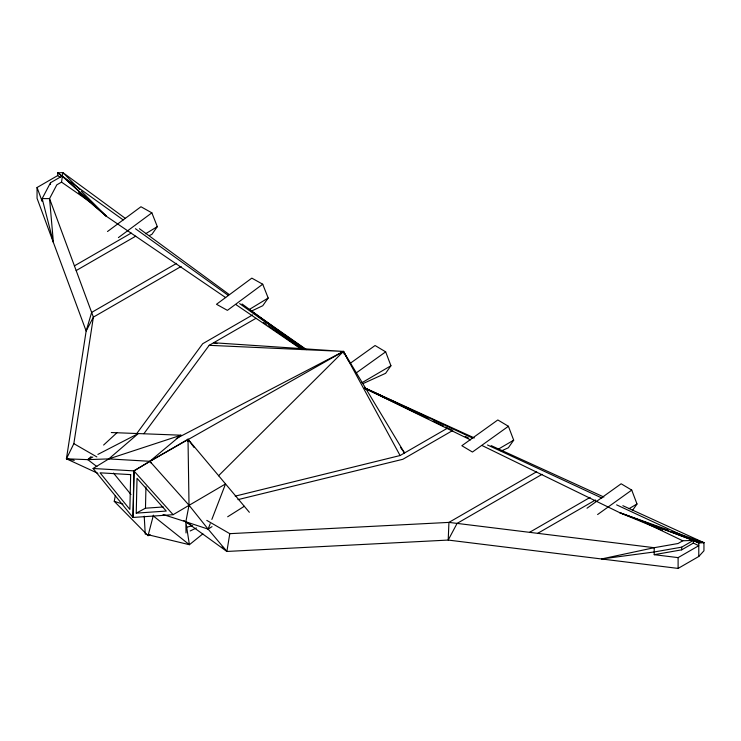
<?xml version="1.0" encoding="UTF-8"?>
<svg xmlns="http://www.w3.org/2000/svg" width="741" height="741" viewBox="0 0 741 741"><rect width="100%" height="100%" fill="white"/><g stroke="black" fill="none" stroke-linecap="round" stroke-linejoin="round"><path stroke-width="1.11" d="M211.852 519.432L225.533 483.938L173.107 514.689L132.945 517.468L133.908 470.776L188.01 439.246L249.356 512.3M133.065 517.459L134.112 470.896L149.821 461.3L343.472 351.429L404.54 452.964L400.492 447.416M136.242 513.133L137.029 478.297L166.28 511.058L136.242 513.133L145.477 508.196L163.279 506.964M145.477 508.196L145.958 486.846M187.936 441.553L188.01 439.246L194.133 447.564M225.653 297.586L106.371 216.27L62.207 175.988L50.499 182.749L42.154 198.597L53.417 242.539L49.545 198.625L56.807 184.842L61.531 182.119L62.892 172.588L57.724 172.875L57.724 175.571L60.419 177.442M97.877 473.323L66.421 458.818L86.151 331.032L91.643 312.415L176.617 263.351M74.248 460.365L66.421 458.818L73.85 443.646L93.385 317.12L49.545 198.625L42.154 198.597L42.154 201.302L37.05 187.51L57.724 175.571M622.848 505.695L703.95 542.699L703.95 550.795L698.782 556.482L678.108 568.412L448.212 540.069L226.885 551.452L229.793 533.668L206.795 520.395M150.053 534.52L148.061 535.678L114.244 501.324L115.29 495.794M148.061 535.678L153.415 515.162M163.048 514.504L185.843 521.794L226.885 551.452L208.119 529.111L210.194 523.73M350.178 363.359L375.076 345.519L385.663 351.845L390.933 365.739L385.626 373.307L363.025 383.597M508.409 426.279L472.443 452.038L461.856 445.721L497.822 419.952L508.409 426.279L513.68 440.173L508.372 447.74L501.175 451.019M632.36 510.623L637.001 503.991L631.73 490.097L621.143 483.78L587.02 508.215M107.501 231.516L140.957 206.748L151.859 212.843L157.324 226.635L151.896 234.351L149.812 235.332M262.722 284.22L227.404 310.359L216.502 304.273L251.82 278.134L262.722 284.22L268.186 298.021L262.759 305.727L251.329 311.146M136.659 433.689L202.691 343.731L252.635 314.897M143.911 433.67L209.194 345.315L255.849 318.38M218.512 475.787L343.472 351.429L400.094 455.53L447.731 428.029L445.656 427.029M66.421 458.818L87.771 459.633L91.106 456.558M103.61 445.045L116.948 432.753M132.945 517.468L93.097 468.488L108.797 458.901L138.298 433.568L97.877 454.418M111.326 432.54L180.999 435.199L149.821 461.3L108.797 458.901L87.771 459.633L96.876 466.561M202.867 533.844L189.4 544.709L145.245 534.048L144.217 516.171M118.403 237.602L151.859 212.843M356.152 372.973L385.663 351.845M597.607 514.541L631.73 490.097M188.01 439.246L189.02 505.223L185.843 521.794L208.119 529.111L212.028 526.638M227.672 516.773L244.298 506.279M145.551 233.786L157.324 226.635M249.55 309.33L268.186 298.021M361.969 382.699L390.933 365.739M497.702 449.528L513.68 440.173M629.016 508.669L637.001 503.991M74.424 265.862L131.222 233.072M76.166 270.567L135.714 236.184M181.11 266.473L93.385 317.12L86.151 331.032L37.05 198.301L37.05 187.51M536.66 471.748L448.935 522.396L229.793 533.668M542.06 474.342L457.086 523.405L448.212 540.069L448.935 522.396L654.183 547.701L678.043 543.514L682.767 540.791L693.381 540.393L703.95 542.699L698.782 542.986L616.605 504.862M529.565 532.334L590.105 497.387M537.716 533.344L595.505 499.98M654.22 554.676L681.674 549.85L693.381 543.088L698.782 545.682L678.108 557.621L654.22 554.676L654.183 547.701L601.479 558.964L654.22 551.971L681.674 547.154L693.381 540.393L698.782 542.986L698.782 556.482M176.275 438.552L343.472 351.429L348.918 361.636M87.771 459.633L92.829 457.021M190.187 530.964L196.421 527.953M108.797 458.901L180.999 435.199M235.193 496.146L400.094 455.53M187.065 527.101L192.669 525.721M237.926 499.638L402.835 459.29L452.788 430.456L448.74 428.511M341.175 351.632L343.472 351.429L344.482 354.661M209.194 345.315L343.472 351.429L213.64 342.75L216.965 343.555M93.097 468.488L134.112 470.896M133.889 470.878L173.107 514.689M114.244 501.324L122.96 504.139M481.928 445.461L619.995 512.809L667.965 529.889M672.328 531.445L703.95 542.699M662.565 530.38L619.995 512.809L693.215 540.402M619.995 512.809L693.381 540.393L693.381 543.088M364.785 387.96L474.333 437.94M491.181 445.628L603.887 497.044M364.748 388.034L472.832 438.172M487.522 444.989L601.914 498.045M365.239 388.173L402.863 405.938M404.957 406.92L409.134 408.893M364.711 388.108L392.98 401.437M398.213 403.901L400.307 404.892M364.683 388.182L368.861 390.183M370.945 391.183L378.253 394.684M365.406 388.377L376.836 393.86M382.023 396.352L384.107 397.352M427.992 418.563L364.628 388.164L470.507 439.895M433.189 421.055L443.581 426.038M465.209 436.412L468.312 437.903M641.678 521.071L682.767 540.791M73.85 443.646L96.849 456.919M183.842 520.636L190.808 524.656M236.147 304.746L301.985 349.622M62.207 175.988L57.724 172.875L123.219 219.938M257.155 315.657L274.531 327.735M276.43 329.05L305.764 349.437M61.531 182.119L91.847 203.182M263.463 322.418L266.297 324.391M268.186 325.707L302.263 349.382M249.624 309.868L306.422 349.622M135.427 228.71L228.367 295.492M239.63 303.588L303.467 349.456M125.414 218.438L62.892 172.588L79.796 189.576M139.41 228.7L228.997 294.39M242.066 303.967L303.653 349.131M153.572 516.162L189.4 544.709L185.843 521.794L186.037 532.974M78.546 192.595L106.371 216.27L81.408 191.197M62.198 176.089L106.371 216.27M222.143 546.469L226.885 551.452M113.521 473.091L130.972 494.534M208.119 529.111L189.02 505.223L149.821 461.3L151.201 463.116M681.674 547.154L681.674 549.85M678.108 557.621L678.108 568.412M50.499 182.749L50.499 184.555M130.666 474.62L129.87 509.456L100.063 472.823L130.666 474.62"/></g></svg>
